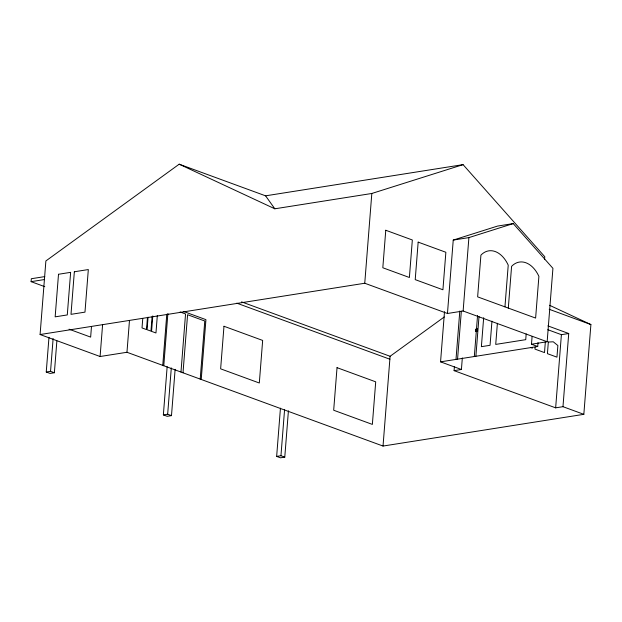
<?xml version="1.0" encoding="UTF-8"?>
<svg xmlns="http://www.w3.org/2000/svg" width="622" height="622" viewBox="0 0 622 622"><rect width="100%" height="100%" fill="white"/><g stroke="black" fill="none" stroke-linecap="round" stroke-linejoin="round"><path stroke-width="0.93" d="M44.768 286.664L31.1 281.657L31.333 278.726L44.768 276.603M549.661 305.324L590.9 324.56L583.833 414.33L383.028 446.052L126.966 352.27L100.095 356.515L40.088 334.535L45.88 260.952L179.19 164.192L265.578 195.829L463.063 164.636L544.779 256.731L544.553 259.631M56.874 340.903L54.371 372.741L50.071 373.425L46.246 372.026L48.982 337.287M54.371 372.741L50.545 371.342L53.127 338.539M91.488 326.464L90.649 337.108L69.058 329.201M100.095 356.515L102.607 324.567M126.966 352.27L129.477 320.431M142.757 318.565L142.018 327.934L146.504 329.574L147.461 317.399M148.059 317.166L147.072 329.714L150.959 331.137L152.095 316.66M152.779 315.914L151.566 331.363L155.959 332.972L157.327 315.595M162.762 365.378L166.789 314.242M163.78 365.752L167.893 313.48M175.124 369.32L171.485 415.636L167.186 416.32L163.361 414.913L167.155 366.669M171.485 415.636L167.66 414.236L171.307 367.921M180.979 372.049L185.55 313.97L180.116 311.98M183.008 372.796L187.58 314.716L204.778 321.014L200.206 379.093M201.225 379.467L205.936 319.646L183.568 311.459M288.421 410.815L284.775 457.131L280.475 457.808L276.65 456.408L280.444 408.164M284.775 457.131L280.95 455.732L284.596 409.416M447.459 313.488L453.236 240.084L497.561 226.074L513.228 223.593L552.927 268.339L547.15 341.742L463.126 311.008L447.459 313.488L364.756 283.243L371.824 193.473L463.063 164.636M383.028 446.052L390.095 356.282L444.248 316.979M462.325 357.938L461.415 369.491L440.555 361.848L444.505 311.661M583.833 414.33L562.972 406.687L555.648 407.845L454.091 370.65L454.394 366.801M455.996 359.415L459.806 311.008M457.559 359.166L461.337 311.155M463.126 311.008L468.902 237.604L513.228 223.593M474.322 356.515L476.312 331.277C479.795 328.369 473.295 328.875 476.312 331.277M477.548 315.541L476.506 328.851L477.525 329.147M475.884 356.266L479.01 316.582M483.667 317.71L481.381 346.672L490.05 345.303L491.955 321.162M497.39 323.277L495.726 344.409L525.73 339.666L526.181 333.921M504.947 306.856L508.228 265.143A28.223 18.543 81 0 0 480.915 255.152L477.634 296.865L535.62 318.075L538.901 276.362A28.223 18.543 81 0 0 511.587 266.372L508.306 308.084M538.014 342.636L537.711 346.501L531.483 344.223L532.098 336.494M535.107 347.162L534.959 349.097L544.499 352.596L545.338 341.945M555.648 407.845L561.402 334.675L547.803 329.699M562.972 406.687L568.726 333.516L547.873 325.881M475.674 331.028C477.782 333.034 474.602 329.061 477.307 329.061M179.19 164.192L274.831 208.798L371.824 193.473M31.1 281.657L44.527 279.535M453.236 240.084L468.902 237.604M40.088 334.535L364.756 283.243M46.246 372.026L50.545 371.342M561.402 334.675L568.726 333.516M531.483 344.223L547.15 341.742M440.555 361.848L537.711 346.501M163.361 414.913L167.66 414.236M454.091 370.65L461.415 369.491M276.65 456.408L280.95 455.732M549.187 309.282L590.9 324.56M530.613 347.511L532.354 348.149M476.258 328.929L476.825 329.139M476.017 329.085L476.584 329.295M475.807 329.31L476.374 329.52M475.643 329.582L476.211 329.792M475.527 329.893L476.094 330.103M475.465 330.212L476.032 330.422M477.004 330.818L477.572 331.028M475.472 330.523L476.04 330.733M476.794 331.044L477.362 331.246M475.542 330.803L476.11 331.005M475.853 331.192L476.639 331.487M241.561 301.88L390.095 356.282M236.772 303.147L389.862 359.213M265.578 195.829L274.831 208.798M58.507 274.271L55.156 316.847L67.285 314.934L70.636 272.35L58.507 274.271M74.345 271.767L70.994 314.343L84.973 312.135L88.324 269.559L74.345 271.767M223.982 326.262L220.631 368.838L259.312 383.004L262.663 340.428L223.982 326.262M337.031 367.664L333.68 410.24L372.36 424.406L375.711 381.83L337.031 367.664M385.772 230.257L382.818 267.763L409.393 277.49L412.339 239.983L385.772 230.257M418.163 242.121L415.216 279.628L442.918 289.774L445.865 252.268L418.163 242.121M548.332 342.046L547.414 353.661L556.954 357.16L557.872 345.537L553.253 341.789L548.332 342.046"/></g></svg>
